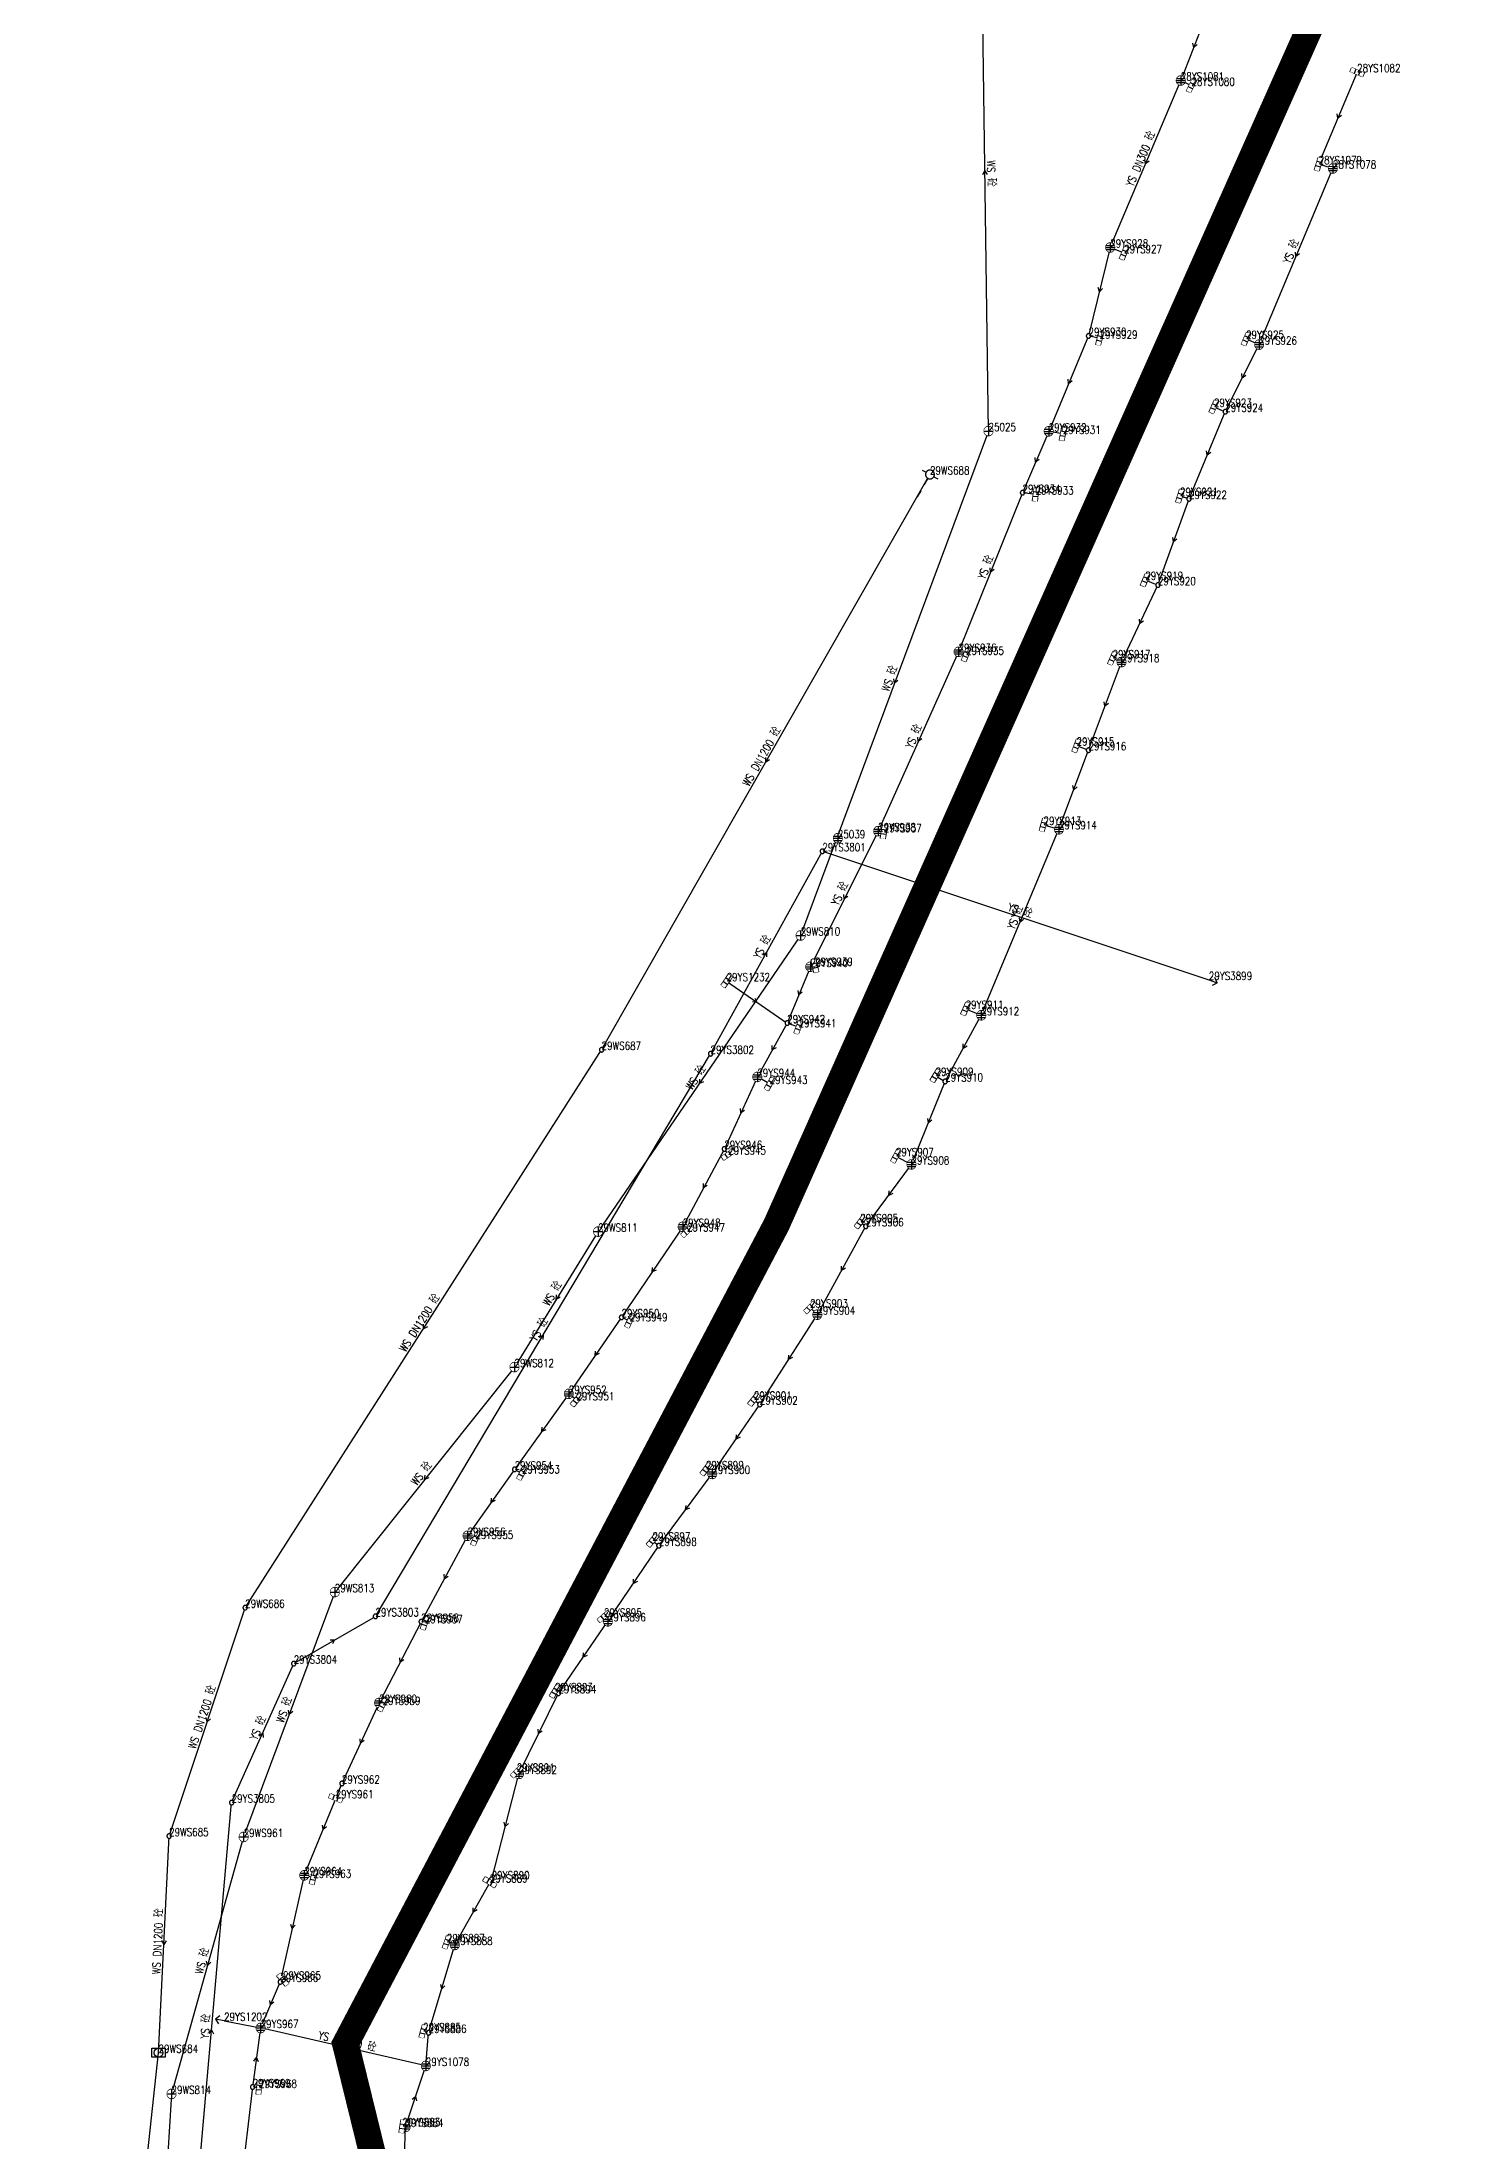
# Model space of a CAD drawing. Extents: x 78813 to 99477, y 2421021 to 2448125.
# Drawn here: x 84774.6 to 84933.7, y 2431151.4 to 2431387.5 of the extents above; entities that cross this region are included whole.
import ezdxf
from ezdxf.enums import TextEntityAlignment as Align

# ---------------------------------------------------------------- set-up
doc = ezdxf.new("R2010")
doc.units = 0
doc.set_wipeout_variables(frame=1)
doc.layers.get('0').update_dxf_attribs({"linetype": 'CONTINUOUS'})
for name, color, linetype in [('DX_WS', 16, 'CONTINUOUS'), ('DX_YS', 42, 'CONTINUOUS'), ('道路', 5, 'CONTINUOUS')]:
    doc.layers.add(name, color=color, linetype=linetype)
for name, color, linetype, true_color in [('WSLINE', 7, 'CONTINUOUS', 0x7f0000), ('YSANNEXE', 7, 'CONTINUOUS', 0xcc9900), ('YSLINE', 7, 'CONTINUOUS', 0xcc9900)]:
    doc.layers.add(name, color=color, linetype=linetype, true_color=true_color)
doc.styles.add('CcNameZT', font='txt.SHX', dxfattribs={"width": 0.8, "bigfont": 'HZTXT.SHX'})
doc.styles.get("Standard").update_dxf_attribs({"font": 'txt.shx', "bigfont": 'hztxt.shx'})

# ---------------------------------------------------------------- blocks, each defined once
blk = doc.blocks.new('PS泵站')
blk.add_lwpolyline([(1.51, -1), (1.51, -1), (0, -1), (-1.5, -1), (-1.5, -1), (-1.5, 1), (0, 1), (1.51, 1)], close=True)
blk.add_circle((0, 0), 1)
blk = doc.blocks.new('PS管线点')
blk.add_wipeout([(0.5, 0), (0.5, 0.03), (0.5, 0.07), (0.49, 0.1), (0.48, 0.14), (0.47, 0.17), (0.46, 0.2), (0.44, 0.23), (0.42, 0.26), (0.4, 0.29), (0.38, 0.32), (0.36, 0.35), (0.33, 0.37), (0.31, 0.39), (0.28, 0.41), (0.25, 0.43), (0.22, 0.45), (0.19, 0.46), (0.15, 0.48), (0.12, 0.49), (0.09, 0.49), (0.05, 0.5), (0.02, 0.5), (-0.02, 0.5), (-0.05, 0.5), (-0.09, 0.49), (-0.12, 0.49), (-0.15, 0.48), (-0.19, 0.46), (-0.22, 0.45), (-0.25, 0.43), (-0.28, 0.41), (-0.31, 0.39), (-0.33, 0.37), (-0.36, 0.35), (-0.38, 0.32), (-0.4, 0.29), (-0.42, 0.26), (-0.44, 0.23), (-0.46, 0.2), (-0.47, 0.17), (-0.48, 0.14), (-0.49, 0.1), (-0.5, 0.07), (-0.5, 0.03), (-0.5, 0), (-0.5, -0.03), (-0.5, -0.07), (-0.49, -0.1), (-0.48, -0.14), (-0.47, -0.17), (-0.46, -0.2), (-0.44, -0.23), (-0.42, -0.26), (-0.4, -0.29), (-0.38, -0.32), (-0.36, -0.35), (-0.33, -0.37), (-0.31, -0.39), (-0.28, -0.41), (-0.25, -0.43), (-0.22, -0.45), (-0.19, -0.46), (-0.15, -0.48), (-0.12, -0.49), (-0.09, -0.49), (-0.05, -0.5), (-0.02, -0.5), (0.02, -0.5), (0.05, -0.5), (0.09, -0.49), (0.12, -0.49), (0.15, -0.48), (0.19, -0.46), (0.22, -0.45), (0.25, -0.43), (0.28, -0.41), (0.31, -0.39), (0.33, -0.37), (0.36, -0.35), (0.38, -0.32), (0.4, -0.29), (0.42, -0.26), (0.44, -0.23), (0.46, -0.2), (0.47, -0.17), (0.48, -0.14), (0.49, -0.1), (0.5, -0.07)])
blk.add_lwpolyline([(0.5, 0), (0.5, 0.03), (0.5, 0.07), (0.49, 0.1), (0.48, 0.14), (0.47, 0.17), (0.46, 0.2), (0.44, 0.23), (0.42, 0.26), (0.4, 0.29), (0.38, 0.32), (0.36, 0.35), (0.33, 0.37), (0.31, 0.39), (0.28, 0.41), (0.25, 0.43), (0.22, 0.45), (0.19, 0.46), (0.15, 0.48), (0.12, 0.49), (0.09, 0.49), (0.05, 0.5), (0.02, 0.5), (-0.02, 0.5), (-0.05, 0.5), (-0.09, 0.49), (-0.12, 0.49), (-0.15, 0.48), (-0.19, 0.46), (-0.22, 0.45), (-0.25, 0.43), (-0.28, 0.41), (-0.31, 0.39), (-0.33, 0.37), (-0.36, 0.35), (-0.38, 0.32), (-0.4, 0.29), (-0.42, 0.26), (-0.44, 0.23), (-0.46, 0.2), (-0.47, 0.17), (-0.48, 0.14), (-0.49, 0.1), (-0.5, 0.07), (-0.5, 0.03), (-0.5, 0), (-0.5, -0.03), (-0.5, -0.07), (-0.49, -0.1), (-0.48, -0.14), (-0.47, -0.17), (-0.46, -0.2), (-0.44, -0.23), (-0.42, -0.26), (-0.4, -0.29), (-0.38, -0.32), (-0.36, -0.35), (-0.33, -0.37), (-0.31, -0.39), (-0.28, -0.41), (-0.25, -0.43), (-0.22, -0.45), (-0.19, -0.46), (-0.15, -0.48), (-0.12, -0.49), (-0.09, -0.49), (-0.05, -0.5), (-0.02, -0.5), (0.02, -0.5), (0.05, -0.5), (0.09, -0.49), (0.12, -0.49), (0.15, -0.48), (0.19, -0.46), (0.22, -0.45), (0.25, -0.43), (0.28, -0.41), (0.31, -0.39), (0.33, -0.37), (0.36, -0.35), (0.38, -0.32), (0.4, -0.29), (0.42, -0.26), (0.44, -0.23), (0.46, -0.2), (0.47, -0.17), (0.48, -0.14), (0.49, -0.1), (0.5, -0.07), (0.5, 0)], close=True)
blk = doc.blocks.new('PS预留口')
blk.add_lwpolyline([(4.2, 0), (5.8, 0)])
blk.add_wipeout([(1, 0), (1, 0.07), (0.99, 0.14), (0.98, 0.21), (0.96, 0.28), (0.94, 0.34), (0.91, 0.41), (0.88, 0.47), (0.85, 0.53), (0.81, 0.59), (0.77, 0.64), (0.72, 0.69), (0.67, 0.74), (0.62, 0.79), (0.56, 0.83), (0.5, 0.87), (0.44, 0.9), (0.37, 0.93), (0.31, 0.95), (0.24, 0.97), (0.17, 0.98), (0.1, 0.99), (0.03, 1), (-0.03, 1), (-0.1, 0.99), (-0.17, 0.98), (-0.24, 0.97), (-0.31, 0.95), (-0.37, 0.93), (-0.44, 0.9), (-0.5, 0.87), (-0.56, 0.83), (-0.62, 0.79), (-0.67, 0.74), (-0.72, 0.69), (-0.77, 0.64), (-0.81, 0.59), (-0.85, 0.53), (-0.88, 0.47), (-0.91, 0.41), (-0.94, 0.34), (-0.96, 0.28), (-0.98, 0.21), (-0.99, 0.14), (-1, 0.07), (-1, 0), (-1, -0.07), (-0.99, -0.14), (-0.98, -0.21), (-0.96, -0.28), (-0.94, -0.34), (-0.91, -0.41), (-0.88, -0.47), (-0.85, -0.53), (-0.81, -0.59), (-0.77, -0.64), (-0.72, -0.69), (-0.67, -0.74), (-0.62, -0.79), (-0.56, -0.83), (-0.5, -0.87), (-0.44, -0.9), (-0.37, -0.93), (-0.31, -0.95), (-0.24, -0.97), (-0.17, -0.98), (-0.1, -0.99), (-0.03, -1), (0.03, -1), (0.1, -0.99), (0.17, -0.98), (0.24, -0.97), (0.31, -0.95), (0.37, -0.93), (0.44, -0.9), (0.5, -0.87), (0.56, -0.83), (0.62, -0.79), (0.67, -0.74), (0.72, -0.69), (0.77, -0.64), (0.81, -0.59), (0.85, -0.53), (0.88, -0.47), (0.91, -0.41), (0.94, -0.34), (0.96, -0.28), (0.98, -0.21), (0.99, -0.14)])
blk.add_line((1, 0), (2.6, 0))
blk.add_lwpolyline([(1, 0), (1, 0.07), (0.99, 0.14), (0.98, 0.21), (0.96, 0.28), (0.94, 0.34), (0.91, 0.41), (0.88, 0.47), (0.85, 0.53), (0.81, 0.59), (0.77, 0.64), (0.72, 0.69), (0.67, 0.74), (0.62, 0.79), (0.56, 0.83), (0.5, 0.87), (0.44, 0.9), (0.37, 0.93), (0.31, 0.95), (0.24, 0.97), (0.17, 0.98), (0.1, 0.99), (0.03, 1), (-0.03, 1), (-0.1, 0.99), (-0.17, 0.98), (-0.24, 0.97), (-0.31, 0.95), (-0.37, 0.93), (-0.44, 0.9), (-0.5, 0.87), (-0.56, 0.83), (-0.62, 0.79), (-0.67, 0.74), (-0.72, 0.69), (-0.77, 0.64), (-0.81, 0.59), (-0.85, 0.53), (-0.88, 0.47), (-0.91, 0.41), (-0.94, 0.34), (-0.96, 0.28), (-0.98, 0.21), (-0.99, 0.14), (-1, 0.07), (-1, 0), (-1, -0.07), (-0.99, -0.14), (-0.98, -0.21), (-0.96, -0.28), (-0.94, -0.34), (-0.91, -0.41), (-0.88, -0.47), (-0.85, -0.53), (-0.81, -0.59), (-0.77, -0.64), (-0.72, -0.69), (-0.67, -0.74), (-0.62, -0.79), (-0.56, -0.83), (-0.5, -0.87), (-0.44, -0.9), (-0.37, -0.93), (-0.31, -0.95), (-0.24, -0.97), (-0.17, -0.98), (-0.1, -0.99), (-0.03, -1), (0.03, -1), (0.1, -0.99), (0.17, -0.98), (0.24, -0.97), (0.31, -0.95), (0.37, -0.93), (0.44, -0.9), (0.5, -0.87), (0.56, -0.83), (0.62, -0.79), (0.67, -0.74), (0.72, -0.69), (0.77, -0.64), (0.81, -0.59), (0.85, -0.53), (0.88, -0.47), (0.91, -0.41), (0.94, -0.34), (0.96, -0.28), (0.98, -0.21), (0.99, -0.14), (1, 0)], close=True)
for points in [[(0, 1), (0, 2)], [(0, -2), (0, -1)]]:
    blk.add_lwpolyline(points)
blk = doc.blocks.new('PS污水井')
blk.add_lwpolyline([(1, 0), (1, 0.07), (0.99, 0.14), (0.98, 0.21), (0.96, 0.28), (0.94, 0.34), (0.91, 0.41), (0.88, 0.47), (0.85, 0.53), (0.81, 0.59), (0.77, 0.64), (0.72, 0.69), (0.67, 0.74), (0.62, 0.79), (0.56, 0.83), (0.5, 0.87), (0.44, 0.9), (0.37, 0.93), (0.31, 0.95), (0.24, 0.97), (0.17, 0.98), (0.1, 0.99), (0.03, 1), (-0.03, 1), (-0.1, 0.99), (-0.17, 0.98), (-0.24, 0.97), (-0.31, 0.95), (-0.37, 0.93), (-0.44, 0.9), (-0.5, 0.87), (-0.56, 0.83), (-0.62, 0.79), (-0.67, 0.74), (-0.72, 0.69), (-0.77, 0.64), (-0.81, 0.59), (-0.85, 0.53), (-0.88, 0.47), (-0.91, 0.41), (-0.94, 0.34), (-0.96, 0.28), (-0.98, 0.21), (-0.99, 0.14), (-1, 0.07), (-1, 0), (-1, -0.07), (-0.99, -0.14), (-0.98, -0.21), (-0.96, -0.28), (-0.94, -0.34), (-0.91, -0.41), (-0.88, -0.47), (-0.85, -0.53), (-0.81, -0.59), (-0.77, -0.64), (-0.72, -0.69), (-0.67, -0.74), (-0.62, -0.79), (-0.56, -0.83), (-0.5, -0.87), (-0.44, -0.9), (-0.37, -0.93), (-0.31, -0.95), (-0.24, -0.97), (-0.17, -0.98), (-0.1, -0.99), (-0.03, -1), (0.03, -1), (0.1, -0.99), (0.17, -0.98), (0.24, -0.97), (0.31, -0.95), (0.37, -0.93), (0.44, -0.9), (0.5, -0.87), (0.56, -0.83), (0.62, -0.79), (0.67, -0.74), (0.72, -0.69), (0.77, -0.64), (0.81, -0.59), (0.85, -0.53), (0.88, -0.47), (0.91, -0.41), (0.94, -0.34), (0.96, -0.28), (0.98, -0.21), (0.99, -0.14), (1, 0)], close=True)
blk.add_wipeout([(1, 0), (1, 0.07), (0.99, 0.14), (0.98, 0.21), (0.96, 0.28), (0.94, 0.34), (0.91, 0.41), (0.88, 0.47), (0.85, 0.53), (0.81, 0.59), (0.77, 0.64), (0.72, 0.69), (0.67, 0.74), (0.62, 0.79), (0.56, 0.83), (0.5, 0.87), (0.44, 0.9), (0.37, 0.93), (0.31, 0.95), (0.24, 0.97), (0.17, 0.98), (0.1, 0.99), (0.03, 1), (-0.03, 1), (-0.1, 0.99), (-0.17, 0.98), (-0.24, 0.97), (-0.31, 0.95), (-0.37, 0.93), (-0.44, 0.9), (-0.5, 0.87), (-0.56, 0.83), (-0.62, 0.79), (-0.67, 0.74), (-0.72, 0.69), (-0.77, 0.64), (-0.81, 0.59), (-0.85, 0.53), (-0.88, 0.47), (-0.91, 0.41), (-0.94, 0.34), (-0.96, 0.28), (-0.98, 0.21), (-0.99, 0.14), (-1, 0.07), (-1, 0), (-1, -0.07), (-0.99, -0.14), (-0.98, -0.21), (-0.96, -0.28), (-0.94, -0.34), (-0.91, -0.41), (-0.88, -0.47), (-0.85, -0.53), (-0.81, -0.59), (-0.77, -0.64), (-0.72, -0.69), (-0.67, -0.74), (-0.62, -0.79), (-0.56, -0.83), (-0.5, -0.87), (-0.44, -0.9), (-0.37, -0.93), (-0.31, -0.95), (-0.24, -0.97), (-0.17, -0.98), (-0.1, -0.99), (-0.03, -1), (0.03, -1), (0.1, -0.99), (0.17, -0.98), (0.24, -0.97), (0.31, -0.95), (0.37, -0.93), (0.44, -0.9), (0.5, -0.87), (0.56, -0.83), (0.62, -0.79), (0.67, -0.74), (0.72, -0.69), (0.77, -0.64), (0.81, -0.59), (0.85, -0.53), (0.88, -0.47), (0.91, -0.41), (0.94, -0.34), (0.96, -0.28), (0.98, -0.21), (0.99, -0.14)])
for p, q in [((-1, 0), (0, 0)), ((0, 1), (0, 0)), ((0, 0), (0, -1)), ((0, 0), (1, 0))]:
    blk.add_line(p, q)
blk = doc.blocks.new('测量点')
h = blk.add_hatch(color=256)
edge = h.paths.add_edge_path()
edge.add_arc((0, 0), 0.5, 0, 360)
blk.add_circle((0, 0), 0.5)
blk = doc.blocks.new('LX')
for p, q in [((-0.866, 0.5), (0, 0)), ((0, 0), (-0.866, -0.5))]:
    blk.add_line(p, q)
blk = doc.blocks.new('PS雨水井')
blk.add_lwpolyline([(1, 0), (1, 0.07), (0.99, 0.14), (0.98, 0.21), (0.96, 0.28), (0.94, 0.34), (0.91, 0.41), (0.88, 0.47), (0.85, 0.53), (0.81, 0.59), (0.77, 0.64), (0.72, 0.69), (0.67, 0.74), (0.62, 0.79), (0.56, 0.83), (0.5, 0.87), (0.44, 0.9), (0.37, 0.93), (0.31, 0.95), (0.24, 0.97), (0.17, 0.98), (0.1, 0.99), (0.03, 1), (-0.03, 1), (-0.1, 0.99), (-0.17, 0.98), (-0.24, 0.97), (-0.31, 0.95), (-0.37, 0.93), (-0.44, 0.9), (-0.5, 0.87), (-0.56, 0.83), (-0.62, 0.79), (-0.67, 0.74), (-0.72, 0.69), (-0.77, 0.64), (-0.81, 0.59), (-0.85, 0.53), (-0.88, 0.47), (-0.91, 0.41), (-0.94, 0.34), (-0.96, 0.28), (-0.98, 0.21), (-0.99, 0.14), (-1, 0.07), (-1, 0), (-1, -0.07), (-0.99, -0.14), (-0.98, -0.21), (-0.96, -0.28), (-0.94, -0.34), (-0.91, -0.41), (-0.88, -0.47), (-0.85, -0.53), (-0.81, -0.59), (-0.77, -0.64), (-0.72, -0.69), (-0.67, -0.74), (-0.62, -0.79), (-0.56, -0.83), (-0.5, -0.87), (-0.44, -0.9), (-0.37, -0.93), (-0.31, -0.95), (-0.24, -0.97), (-0.17, -0.98), (-0.1, -0.99), (-0.03, -1), (0.03, -1), (0.1, -0.99), (0.17, -0.98), (0.24, -0.97), (0.31, -0.95), (0.37, -0.93), (0.44, -0.9), (0.5, -0.87), (0.56, -0.83), (0.62, -0.79), (0.67, -0.74), (0.72, -0.69), (0.77, -0.64), (0.81, -0.59), (0.85, -0.53), (0.88, -0.47), (0.91, -0.41), (0.94, -0.34), (0.96, -0.28), (0.98, -0.21), (0.99, -0.14), (1, 0)], close=True)
blk.add_wipeout([(1, 0), (1, 0.07), (0.99, 0.14), (0.98, 0.21), (0.96, 0.28), (0.94, 0.34), (0.91, 0.41), (0.88, 0.47), (0.85, 0.53), (0.81, 0.59), (0.77, 0.64), (0.72, 0.69), (0.67, 0.74), (0.62, 0.79), (0.56, 0.83), (0.5, 0.87), (0.44, 0.9), (0.37, 0.93), (0.31, 0.95), (0.24, 0.97), (0.17, 0.98), (0.1, 0.99), (0.03, 1), (-0.03, 1), (-0.1, 0.99), (-0.17, 0.98), (-0.24, 0.97), (-0.31, 0.95), (-0.37, 0.93), (-0.44, 0.9), (-0.5, 0.87), (-0.56, 0.83), (-0.62, 0.79), (-0.67, 0.74), (-0.72, 0.69), (-0.77, 0.64), (-0.81, 0.59), (-0.85, 0.53), (-0.88, 0.47), (-0.91, 0.41), (-0.94, 0.34), (-0.96, 0.28), (-0.98, 0.21), (-0.99, 0.14), (-1, 0.07), (-1, 0), (-1, -0.07), (-0.99, -0.14), (-0.98, -0.21), (-0.96, -0.28), (-0.94, -0.34), (-0.91, -0.41), (-0.88, -0.47), (-0.85, -0.53), (-0.81, -0.59), (-0.77, -0.64), (-0.72, -0.69), (-0.67, -0.74), (-0.62, -0.79), (-0.56, -0.83), (-0.5, -0.87), (-0.44, -0.9), (-0.37, -0.93), (-0.31, -0.95), (-0.24, -0.97), (-0.17, -0.98), (-0.1, -0.99), (-0.03, -1), (0.03, -1), (0.1, -0.99), (0.17, -0.98), (0.24, -0.97), (0.31, -0.95), (0.37, -0.93), (0.44, -0.9), (0.5, -0.87), (0.56, -0.83), (0.62, -0.79), (0.67, -0.74), (0.72, -0.69), (0.77, -0.64), (0.81, -0.59), (0.85, -0.53), (0.88, -0.47), (0.91, -0.41), (0.94, -0.34), (0.96, -0.28), (0.98, -0.21), (0.99, -0.14)])
for p, q in [((-1, 0), (0, 0)), ((-0.88, 0.48), (0, 0.47)), ((0, 1), (0, 0)), ((0, 0.47), (0.88, 0.47)), ((0, 0), (0, -1)), ((0, 0), (1, 0)), ((-0.88, -0.48), (0, -0.48)), ((0, -0.48), (0.88, -0.48))]:
    blk.add_line(p, q)
blk = doc.blocks.new('PS雨篦')
blk.add_lwpolyline([(-1.5, 0.5), (0, 0.5), (1.5, 0.5), (1.5, -0.5), (0, -0.5), (-1.5, -0.5)], close=True)
blk.add_wipeout([(-1.5, 0.5), (0, 0.5), (1.5, 0.5), (1.5, -0.5), (0, -0.5), (-1.5, -0.5)])
for p, q in [((-0.51, -0.5), (-0.51, 0.5)), ((0.49, -0.5), (0.49, 0.5))]:
    blk.add_line(p, q)
blk = doc.blocks.new('PS出水口')
for points in [[(0, 0), (1.97, 0)], [(1.15, -0.88), (1.97, 0), (1.11, 0.93)]]:
    blk.add_lwpolyline(points)

msp = doc.modelspace()

# ---------------------------------------------------------------- linework, layer by layer
at = {"layer": 'WSLINE'}
for p, q in [((84881, 2431343.77), (84880.21, 2431402.33)), ((84881, 2431343.77), (84859.88, 2431287.04)), ((84837.5, 2431274.18), (84874.42, 2431338.89)), ((84859.88, 2431287.04), (84837.1, 2431253.73)), ((84797.42, 2431211.43), (84837.5, 2431274.18)), ((84837.1, 2431253.73), (84827.7, 2431238.5)), ((84827.7, 2431238.5), (84807.5, 2431213.19)), ((84807.5, 2431213.19), (84797.25, 2431185.65)), ((84788.87, 2431185.74), (84797.42, 2431211.43)), ((84787.68, 2431161.38), (84788.87, 2431185.74)), ((84797.25, 2431185.65), (84789.14, 2431156.75)), ((84784.27, 2431130.06), (84787.68, 2431161.38)), ((84789.14, 2431156.75), (84787.29, 2431126.53))]:
    msp.add_line(p, q, dxfattribs=at)
at = {"layer": 'YSLINE'}
for p, q in [((84905.52, 2431390.64), (84902.62, 2431383.2)), ((84894.69, 2431364.42), (84902.62, 2431383.2)), ((84903.82, 2431382.62), (84902.62, 2431383.2)), ((84922.45, 2431384.14), (84918.12, 2431373.8)), ((84919.72, 2431373.31), (84918.12, 2431373.8)), ((84911.43, 2431353.5), (84919.72, 2431373.31)), ((84894.69, 2431364.42), (84892.25, 2431354.47)), ((84896.25, 2431363.79), (84894.69, 2431364.42)), ((84892.25, 2431354.47), (84887.77, 2431343.74)), ((84893.5, 2431354.17), (84892.25, 2431354.47)), ((84907.63, 2431345.95), (84911.43, 2431353.5)), ((84909.96, 2431354.15), (84911.43, 2431353.5)), ((84903.55, 2431336.15), (84907.63, 2431345.95)), ((84906.35, 2431346.51), (84907.63, 2431345.95)), ((84887.77, 2431343.74), (84884.83, 2431336.84)), ((84889.37, 2431343.46), (84887.77, 2431343.74)), ((84884.83, 2431336.84), (84877.64, 2431318.94)), ((84886.31, 2431336.65), (84884.83, 2431336.84)), ((84900.05, 2431326.45), (84903.55, 2431336.15)), ((84902.53, 2431336.47), (84903.55, 2431336.15)), ((84895.96, 2431317.79), (84900.05, 2431326.45)), ((84898.63, 2431327.05), (84900.05, 2431326.45)), ((84877.64, 2431318.94), (84868.59, 2431298.77)), ((84878.48, 2431318.62), (84877.64, 2431318.94)), ((84892.24, 2431307.88), (84895.96, 2431317.79)), ((84894.95, 2431318.22), (84895.96, 2431317.79)), ((84888.92, 2431298.98), (84892.24, 2431307.88)), ((84890.9, 2431308.39), (84892.24, 2431307.88)), ((84869.23, 2431298.67), (84868.59, 2431298.77)), ((84880.19, 2431278.06), (84888.92, 2431298.98)), ((84887.18, 2431299.48), (84888.92, 2431298.98)), ((84862.32, 2431296.51), (84905.77, 2431282.04)), ((84851.56, 2431281.91), (84858.37, 2431277.19)), ((84860.97, 2431283.52), (84858.37, 2431277.19)), ((84861.48, 2431283.64), (84860.97, 2431283.52)), ((84858.37, 2431277.19), (84855.01, 2431271.13)), ((84859.64, 2431276.71), (84858.37, 2431277.19)), ((84876.13, 2431270.62), (84880.19, 2431278.06)), ((84878.43, 2431278.8), (84880.19, 2431278.06)), ((84855.01, 2431271.13), (84851.3, 2431263.03)), ((84856.39, 2431270.34), (84855.01, 2431271.13)), ((84872.34, 2431261.29), (84876.13, 2431270.62)), ((84875.05, 2431271.27), (84876.13, 2431270.62)), ((84851.3, 2431263.03), (84846.62, 2431254.28)), ((84851.73, 2431262.4), (84851.3, 2431263.03)), ((84867.21, 2431254.33), (84872.34, 2431261.29)), ((84870.59, 2431262.22), (84872.34, 2431261.29)), ((84846.62, 2431254.28), (84839.74, 2431244.09)), ((84847.11, 2431253.76), (84846.62, 2431254.28)), ((84861.76, 2431244.39), (84867.21, 2431254.33)), ((84866.58, 2431254.81), (84867.21, 2431254.33)), ((84839.74, 2431244.09), (84833.81, 2431235.49)), ((84840.65, 2431243.65), (84839.74, 2431244.09)), ((84855.29, 2431234.29), (84861.76, 2431244.39)), ((84860.93, 2431245.2), (84861.76, 2431244.39)), ((84833.81, 2431235.49), (84827.72, 2431226.99)), ((84834.67, 2431234.77), (84833.81, 2431235.49)), ((84849.94, 2431226.48), (84855.29, 2431234.29)), ((84854.62, 2431234.83), (84855.29, 2431234.29)), ((84849.23, 2431227.01), (84849.94, 2431226.48)), ((84827.72, 2431226.99), (84822.43, 2431219.52)), ((84828.54, 2431226.54), (84827.72, 2431226.99)), ((84843.94, 2431218.4), (84849.94, 2431226.48)), ((84822.43, 2431219.52), (84817.21, 2431209.86)), ((84823.31, 2431219.17), (84822.43, 2431219.52)), ((84838.21, 2431209.9), (84843.94, 2431218.4)), ((84843.22, 2431218.99), (84843.94, 2431218.4)), ((84802.88, 2431205.14), (84812.07, 2431210.46)), ((84817.21, 2431209.86), (84812.48, 2431200.72)), ((84817.63, 2431209.7), (84817.21, 2431209.86)), ((84832.64, 2431201.81), (84838.21, 2431209.9)), ((84837.76, 2431210.43), (84838.21, 2431209.9)), ((84795.9, 2431189.51), (84802.88, 2431205.14)), ((84828.21, 2431192.74), (84832.64, 2431201.81)), ((84832.26, 2431202.04), (84832.64, 2431201.81)), ((84812.48, 2431200.72), (84808.3, 2431191.66)), ((84812.88, 2431200.51), (84812.48, 2431200.72)), ((84808.3, 2431191.66), (84804.07, 2431181.33)), ((84807.6, 2431190), (84808.3, 2431191.66)), ((84825.14, 2431180.88), (84828.21, 2431192.74)), ((84827.96, 2431192.99), (84828.21, 2431192.74)), ((84804.07, 2431181.33), (84801.37, 2431169.34)), ((84805.09, 2431181.06), (84804.07, 2431181.33)), ((84820.99, 2431173.5), (84825.14, 2431180.88)), ((84824.93, 2431180.54), (84825.14, 2431180.88)), ((84818.05, 2431163.62), (84820.99, 2431173.5)), ((84820.09, 2431173.82), (84820.99, 2431173.5)), ((84801.37, 2431169.34), (84799.16, 2431164.16)), ((84801.67, 2431169.6), (84801.37, 2431169.34)), ((84795.05, 2431164.97), (84799.16, 2431164.16)), ((84799.16, 2431164.16), (84798.26, 2431157.52)), ((84817.73, 2431159.89), (84799.16, 2431164.16)), ((84817.43, 2431163.79), (84818.05, 2431163.62)), ((84817.73, 2431159.89), (84818.05, 2431163.62)), ((84815.46, 2431153.04), (84817.73, 2431159.89)), ((84798.26, 2431157.52), (84796.61, 2431143.56)), ((84798.99, 2431157.44), (84798.26, 2431157.52)), ((84815.07, 2431142.36), (84815.46, 2431153.04)), ((84815.1, 2431153.1), (84815.46, 2431153.04))]:
    msp.add_line(p, q, dxfattribs=at)

# ---------------------------------------------------------------- block references
at = {"layer": 'DX_WS'}
for p, xscale, yscale, zscale, rotation in [((84880.6, 2431373.05), 0.4999999998723026, 0.5, 0.5, 90.52733163118023), ((84870.44, 2431315.4), 0.5000000000065398, 0.5, 0.5, 249.8095986767669), ((84855.96, 2431306.54), 0.5000000000795758, 0.5, 0.5, 240.1605654240072), ((84848.49, 2431270.38), 0.4999999998141109, 0.5, 0.5, 235.4856537845404), ((84832.4, 2431246.11), 0.4999999999019759, 0.5, 0.5, 238.350442767909), ((84817.46, 2431242.81), 0.5000000000099963, 0.5, 0.5, 237.2957764427211), ((84817.6, 2431225.84), 0.5000000000003901, 0.5000000000003901, 0.5000000000003901, 231.4749492322617), ((84793.14, 2431198.59), 0.5000000000046968, 0.5, 0.5, 251.6197213208451), ((84802.38, 2431199.42), 0.5000000000065398, 0.5, 0.5, 249.8095986767669), ((84788.28, 2431173.56), 0.5000000001311153, 0.5, 0.5, 267.0895817902534), ((84793.19, 2431171.2), 0.4999999999334011, 0.5, 0.5, 254.3932610367242)]:
    msp.add_blockref('LX', p, dxfattribs=dict(at, xscale=xscale, yscale=yscale, zscale=zscale, rotation=rotation))
at = {"layer": 'DX_WS', "xscale": 0.5, "yscale": 0.5, "zscale": 0.5}
for name, p in [('测量点', (84881, 2431343.77, -0.87)), ('PS泵站', (84787.68, 2431161.38, 2.3))]:
    msp.add_blockref(name, p, dxfattribs=at)
at = {"layer": 'DX_YS', "xscale": 0.5, "yscale": 0.5, "zscale": 0.5}
msp.add_blockref('测量点', (84864.06, 2431297.98, 3.48), dxfattribs=at)
at = {"layer": 'DX_YS', "yscale": 0.5, "zscale": 0.5}
for p, xscale, rotation in [((84905.77, 2431282.04, 1.77), 0.499999999999457, 341.5785806057686), ((84795.05, 2431164.97, 3.25), 0.5000000000140336, 168.8912739483802)]:
    msp.add_blockref('PS出水口', p, dxfattribs=dict(at, xscale=xscale, rotation=rotation))
at = {"layer": 'YSANNEXE', "yscale": 0.5, "zscale": 0.5}
for p, xscale, rotation in [((84904.07, 2431386.92), 0.5000000001442558, 248.6636830929885), ((84920.28, 2431378.97), 0.4999999998604032, 247.5177674905042), ((84898.65, 2431373.81), 0.5000000000800534, 247.0360589638551), ((84915.57, 2431363.41), 0.5000000000800534, 247.0360589638551), ((84893.47, 2431359.44), 0.5000000001159177, 256.112134426869), ((84909.53, 2431349.73), 0.5000000000302417, 243.5983121904769), ((84890.01, 2431349.1), 0.4999999998604032, 247.5177674905042), ((84886.3, 2431340.29), 0.5000000001034415, 246.9448097071717), ((84905.59, 2431341.05), 0.499999999861989, 247.6090167477824), ((84901.8, 2431331.3), 0.5000000000017237, 249.9008479353657), ((84881.24, 2431327.89), 0.49999999992564, 248.0907252889562), ((84898.01, 2431322.12), 0.4999999998652596, 244.7442277719264), ((84894.1, 2431312.83), 0.5000000001078926, 249.3278901441402), ((84873.11, 2431308.86), 0.5000000002019719, 245.7988941218096), ((84890.58, 2431303.43), 0.5000000001078926, 249.3278901441402), ((84864.78, 2431291.15), 0.5000000000167129, 243.5070629309503), ((84884.04, 2431289.27), 0.4999999999660947, 341.4828459088095), ((84884.55, 2431288.52), 0.499999999861989, 247.6090167477824), ((84856.04, 2431285.12), 0.4999999998096251, 61.30648406621778), ((84854.96, 2431279.55), 0.5000000000955479, 325.4400276189152), ((84859.67, 2431280.36), 0.4999999998604032, 247.5177674905042), ((84856.69, 2431274.16), 0.4999999998392679, 241.2152317395181), ((84878.16, 2431274.34), 0.5000000000642755, 241.3064810121325), ((84853.15, 2431267.08), 0.5000000001919688, 245.2259363260711), ((84874.24, 2431265.96), 0.499999999861989, 247.6090167477824), ((84848.96, 2431258.65), 0.499999999794626, 241.7881895334622), ((84869.78, 2431257.81), 0.5000000000868043, 233.8580296783289), ((84843.18, 2431249.19), 0.4999999998905783, 236.0586115857123), ((84864.49, 2431249.36), 0.5000000000642755, 241.3064810121325), ((84830.91, 2431242.09), 0.4999999998537704, 59.01465288857485), ((84836.77, 2431239.79), 0.4999999998141109, 235.4856537845404), ((84858.53, 2431239.34), 0.5000000000099963, 237.2957764427211), ((84830.76, 2431231.24), 0.5000000000126361, 234.3397382101595), ((84852.62, 2431230.38), 0.5000000000362236, 235.5769030602893), ((84825.07, 2431223.26), 0.5000000000907836, 234.9126960100169), ((84846.94, 2431222.44), 0.4999999999710445, 233.285071874096), ((84819.82, 2431214.69), 0.499999999794626, 241.7881895334622), ((84841.07, 2431214.15), 0.4999999998564615, 236.1498608416912), ((84807.48, 2431207.8), 0.5000000001058282, 29.79380536951489), ((84814.85, 2431205.29), 0.5000000000524936, 242.9341051390254), ((84835.43, 2431205.85), 0.5000000000362236, 235.5769030602893), ((84799.39, 2431197.33), 0.4999999999565345, 65.89014643853454), ((84810.39, 2431196.19), 0.5000000001919688, 245.2259363260711), ((84830.42, 2431197.27), 0.4999999997922506, 244.1712699726251), ((84806.18, 2431186.49), 0.4999999998604032, 247.5177674905042), ((84826.67, 2431186.81), 0.4999999998846092, 255.6304258831731), ((84823.06, 2431177.19), 0.5000000001353644, 240.7335232229371), ((84802.72, 2431175.34), 0.4999999998603383, 257.2580500102687), ((84819.52, 2431168.56), 0.5000000001111673, 253.3385947102713), ((84800.26, 2431166.75), 0.5000000001034415, 246.9448097071717), ((84793.65, 2431163.96), 0.5000000002316431, 84.79775368177063), ((84808.44, 2431162.03), 0.5000000000311501, 167.3036761612772), ((84798.71, 2431160.84), 0.4999999999452087, 82.4146670993519), ((84816.59, 2431156.47), 0.4999999999382179, 71.6197243898459)]:
    msp.add_blockref('LX', p, dxfattribs=dict(at, xscale=xscale, rotation=rotation))

# ---------------------------------------------------------------- texts
at = {"layer": 'DX_WS', "style": 'CcNameZT', "width": 0.8}
for s, rotation, p in [(' WS 砼', 270.7729, (84880.85, 2431373.05, -0.87)), (' WS 砼', 69.5818, (84870.21, 2431315.49, -0.87)), (' WS DN1200 砼', 60.2905, (84855.74, 2431306.66, 2.46)), (' WS 砼', 55.637, (84848.29, 2431270.53, 0.68)), (' WS DN1200 砼', 57.4324, (84817.25, 2431242.94, 2.46)), (' WS 砼', 58.2933, (84832.19, 2431246.25, 0.32)), (' WS 砼', 51.4239, (84817.41, 2431226, 0.21)), (' WS DN1200 砼', 71.5954, (84792.91, 2431198.67, 2.62)), (' WS 砼', 69.5743, (84802.14, 2431199.5, 1.12)), (' WS DN1200 砼', 87.2095, (84788.03, 2431173.57, 2.67)), (' WS 砼', 74.3239, (84792.95, 2431171.27, 1.41))]:
    msp.add_text(s, height=0.9, rotation=rotation, dxfattribs=at).set_placement(p, align=Align.CENTER)
msp.add_text('29WS684', height=0.9, dxfattribs=at).set_placement((84787.68, 2431161.38, 2.3))
at = {"layer": 'DX_YS', "style": 'CcNameZT', "width": 0.8}
for s, rotation, p in [(' YS DN300 砼', 67.1261, (84898.42, 2431373.91, 3.5)), (' YS 砼', 67.2898, (84915.34, 2431363.51, 3.55)), (' YS 砼', 68.1131, (84881.01, 2431327.99, 4.01)), (' YS 砼', 65.8247, (84872.89, 2431308.96, 4.11)), (' YS 砼', 63.459, (84864.56, 2431291.26, 4)), (' YS 砼', 67.3304, (84884.32, 2431288.61, 4.02)), (' YS 砼', 341.5786, (84884.12, 2431289.51, 2.48)), (' YS 砼', 61.1229, (84855.82, 2431285.24, 1.83)), (' YS 砼', 59.2217, (84830.7, 2431242.22, 3.54)), (' YS 砼', 65.925, (84799.16, 2431197.43, 3.49)), (' YS 砼', 84.9777, (84793.4, 2431163.99, 3.54)), (' YS DN500 砼', 347.0471, (84808.5, 2431162.27, 2.43))]:
    msp.add_text(s, height=0.9, rotation=rotation, dxfattribs=at).set_placement(p, align=Align.CENTER)
at = {"layer": 'DX_YS', "width": 0.8}
msp.add_text('29YS3899', height=0.9, dxfattribs=at).set_placement((84905.77, 2431282.04, 1.77))

# ---------------------------------------------------------------- next in the draw order: block references
at = {"layer": 'DX_WS', "xscale": 0.5, "yscale": 0.5, "zscale": 0.5}
for name, p in [('PS污水井', (84881, 2431343.77, -0.87)), ('PS污水井', (84859.88, 2431287.04, 0.68)), ('PS管线点', (84837.5, 2431274.18, 2.46)), ('PS污水井', (84837.1, 2431253.73, 0.32)), ('PS污水井', (84827.7, 2431238.5, 0.21)), ('PS污水井', (84807.5, 2431213.19, 1.12)), ('PS管线点', (84797.42, 2431211.43, 2.62)), ('PS管线点', (84788.87, 2431185.74, 2.67)), ('PS污水井', (84797.25, 2431185.65, 1.41)), ('PS污水井', (84789.14, 2431156.75, 0.75))]:
    msp.add_blockref(name, p, dxfattribs=at)
at = {"layer": 'DX_WS', "xscale": 0.499999999826004, "yscale": 0.5, "zscale": 0.5, "rotation": 240.2904694768938}
msp.add_blockref('PS预留口', (84874.42, 2431338.89, 2.68), dxfattribs=at)
at = {"layer": 'DX_YS', "xscale": 0.5, "yscale": 0.5, "zscale": 0.5}
for name, p in [('PS雨水井', (84902.62, 2431383.2, 3.5)), ('PS雨水井', (84919.72, 2431373.31, 3.15)), ('PS雨水井', (84894.69, 2431364.42, 3.96)), ('PS管线点', (84892.25, 2431354.47, 4.01)), ('PS雨水井', (84911.43, 2431353.5, 3.99)), ('PS管线点', (84907.63, 2431345.95, 2.26)), ('PS雨水井', (84887.77, 2431343.74, 4.02)), ('PS管线点', (84884.83, 2431336.84, 4.01)), ('PS管线点', (84903.55, 2431336.15, 3.98)), ('PS管线点', (84900.05, 2431326.45, 4.06)), ('PS雨水井', (84877.64, 2431318.94, 4.11)), ('PS雨水井', (84895.96, 2431317.79, 4.07)), ('PS管线点', (84892.24, 2431307.88, 3.98)), ('PS雨水井', (84888.92, 2431298.98, 4.02)), ('PS雨水井', (84880.19, 2431278.06, 3.73)), ('PS雨水井', (84855.01, 2431271.13, 3.66)), ('PS管线点', (84876.13, 2431270.62, 3.55)), ('PS管线点', (84851.3, 2431263.03, 3.32)), ('PS雨水井', (84872.34, 2431261.29, 3.52)), ('PS管线点', (84867.21, 2431254.33, 3.37)), ('PS雨水井', (84861.76, 2431244.39, 3.23)), ('PS管线点', (84855.29, 2431234.29, 3.35)), ('PS管线点', (84802.88, 2431205.14, 3.55)), ('PS雨水井', (84812.48, 2431200.72, 3.3)), ('PS管线点', (84832.64, 2431201.81, 3.88)), ('PS管线点', (84808.3, 2431191.66, 2.9)), ('PS雨水井', (84828.21, 2431192.74, 3.67)), ('PS雨水井', (84804.07, 2431181.33, 3.17)), ('PS管线点', (84825.14, 2431180.88, 4.19)), ('PS雨水井', (84820.99, 2431173.5, 3.37)), ('PS雨水井', (84799.16, 2431164.16, 3.09)), ('PS管线点', (84818.05, 2431163.62, 3.21)), ('PS雨水井', (84817.73, 2431159.89, 2.5)), ('PS管线点', (84798.26, 2431157.52, 3.01)), ('PS雨水井', (84815.46, 2431153.04, 3.04))]:
    msp.add_blockref(name, p, dxfattribs=at)
at = {"layer": 'DX_YS', "yscale": 0.5, "zscale": 0.5}
for p, xscale, rotation in [((84922.45, 2431384.14, 3.53), 0.4999999999632184, 157.3018288589785), ((84801.67, 2431169.6, 5.18), 0.5000000001537138, 129.9545360478136)]:
    msp.add_blockref('PS雨篦', p, dxfattribs=dict(at, xscale=xscale, rotation=rotation))

# ---------------------------------------------------------------- next in the draw order: linework, layer by layer
at = {"layer": 'YSLINE'}
for p, q in [((84868.59, 2431298.77), (84860.97, 2431283.52)), ((84849.75, 2431273.73), (84862.32, 2431296.51)), ((84812.07, 2431210.46), (84849.75, 2431273.73)), ((84791.41, 2431138.42), (84795.9, 2431189.51))]:
    msp.add_line(p, q, dxfattribs=at)

# ---------------------------------------------------------------- next in the draw order: block references
at = {"layer": 'DX_YS', "yscale": 0.5, "zscale": 0.5}
for p, xscale, rotation in [((84903.82, 2431382.62, 3.21), 0.5000000000399519, 64.23864450381818), ((84918.12, 2431373.8, 3.55), 0.5000000002190923, 252.8997937506475), ((84896.25, 2431363.79, 4.31), 0.4999999999161775, 68.0782214063427), ((84893.5, 2431354.17, 4.23), 0.5000000001371, 76.34154915506724), ((84909.96, 2431354.15, 4.28), 0.49999999995979, 246.3460572794993), ((84906.35, 2431346.51, 2.66), 0.5000000000186487, 246.5047105268744), ((84889.37, 2431343.46, 4.4), 0.4999999999282315, 80.09625814183815), ((84886.31, 2431336.65, 4.41), 0.4999999998551252, 82.463479357362), ((84902.53, 2431336.47, 4.41), 0.4999999998688339, 253.0120365482677), ((84898.63, 2431327.05, 4.46), 0.5000000001541369, 247.2887725255537), ((84878.48, 2431318.62, 4.53), 0.499999999856693, 68.66314069033221), ((84894.95, 2431318.22, 4.45), 0.5000000001476669, 246.8898603413664), ((84890.9, 2431308.39, 4.45), 0.5000000001201637, 249.3227630983102), ((84887.18, 2431299.48, 4.46), 0.500000000021215, 253.7726389501996), ((84878.43, 2431278.8, 4.18), 0.4999999999618308, 247.0296783067351), ((84875.05, 2431271.27, 4.09), 0.5000000001212457, 239.1534125946914), ((84856.39, 2431270.34, 4.13), 0.4999999998151364, 60.31340531889735), ((84851.73, 2431262.4, 4.05), 0.4999999999329697, 34.76226700645545), ((84870.59, 2431262.22, 4), 0.5000000000404466, 242.1268167362682), ((84866.58, 2431254.81, 3.92), 0.4999999998364759, 232.9422953584185), ((84860.93, 2431245.2, 3.79), 0.4999999998997525, 225.4890984184352), ((84854.62, 2431234.83, 4.01), 0.5000000000447605, 231.1537973242176), ((84812.88, 2431200.51, 4.98), 0.5000000001478279, 62.35402466735177), ((84832.26, 2431202.04, 4.98), 0.4999999998606645, 238.8816887448965), ((84827.96, 2431192.99, 4.98), 0.5000000001344079, 224.4141740178931), ((84807.6, 2431190, 5.18), 0.5000000000327237, 337.1446944174754), ((84805.09, 2431181.06, 5.1), 0.5000000000114719, 75.4459176873471), ((84824.93, 2431180.54, 5.42), 0.4999999999523067, 327.8088435049675), ((84820.09, 2431173.82, 5.04), 0.4999999998235512, 250.6133815822574), ((84817.43, 2431163.79, 5.03), 0.5000000000063477, 254.64488876769), ((84798.99, 2431157.44, 5.06), 0.499999999961259, 83.79655209189335), ((84815.1, 2431153.1, 4.99), 0.4999999998549784, 260.7720683499371)]:
    msp.add_blockref('PS雨篦', p, dxfattribs=dict(at, xscale=xscale, rotation=rotation))
at = {"layer": 'DX_YS', "xscale": 0.5, "yscale": 0.5, "zscale": 0.5}
msp.add_blockref('PS管线点', (84801.37, 2431169.34, 3.14), dxfattribs=at)

# ---------------------------------------------------------------- next in the draw order: texts
at = {"layer": 'DX_WS', "style": 'CcNameZT', "width": 0.8}
for s, p in [('25025', (84881, 2431343.77, -0.87)), ('29WS688', (84874.42, 2431338.89, 2.68)), ('29WS810', (84859.88, 2431287.04, 0.68)), ('29WS687', (84837.5, 2431274.18, 2.46)), ('29WS811', (84837.1, 2431253.73, 0.32)), ('29WS812', (84827.7, 2431238.5, 0.21)), ('29WS813', (84807.5, 2431213.19, 1.12)), ('29WS686', (84797.42, 2431211.43, 2.62)), ('29WS685', (84788.87, 2431185.74, 2.67)), ('29WS961', (84797.25, 2431185.65, 1.41)), ('29WS814', (84789.14, 2431156.75, 0.75))]:
    msp.add_text(s, height=0.9, dxfattribs=at).set_placement(p)
at = {"layer": 'DX_YS', "width": 0.8}
for s, p in [('28YS1082', (84922.45, 2431384.14, 3.53)), ('28YS1078', (84919.72, 2431373.31, 3.15)), ('29YS914', (84888.92, 2431298.98, 4.02)), ('29YS912', (84880.19, 2431278.06, 3.73)), ('29YS908', (84872.34, 2431261.29, 3.52)), ('29YS3804', (84802.88, 2431205.14, 3.55)), ('29YS1202', (84795.05, 2431164.97, 3.25)), ('29YS967', (84799.16, 2431164.16, 3.09)), ('29YS1078', (84817.73, 2431159.89, 2.5))]:
    msp.add_text(s, height=0.9, dxfattribs=at).set_placement(p)

# ---------------------------------------------------------------- next in the draw order: block references
at = {"layer": 'DX_YS', "xscale": 0.5, "yscale": 0.5, "zscale": 0.5}
for name, p in [('PS雨水井', (84868.59, 2431298.77, 4)), ('PS管线点', (84862.32, 2431296.51, 2.48)), ('PS雨水井', (84860.97, 2431283.52, 3.92)), ('PS管线点', (84858.37, 2431277.19, 3.73)), ('PS管线点', (84849.75, 2431273.73, 1.83)), ('PS雨水井', (84846.62, 2431254.28, 3.13)), ('PS管线点', (84839.74, 2431244.09, 3.26)), ('PS雨水井', (84833.81, 2431235.49, 3.38)), ('PS管线点', (84827.72, 2431226.99, 3.5)), ('PS雨水井', (84849.94, 2431226.48, 3.6)), ('PS雨水井', (84822.43, 2431219.52, 3.48)), ('PS管线点', (84843.94, 2431218.4, 3.87)), ('PS管线点', (84812.07, 2431210.46, 3.54)), ('PS管线点', (84817.21, 2431209.86, 3.46)), ('PS雨水井', (84838.21, 2431209.9, 4)), ('PS管线点', (84795.9, 2431189.51, 3.49))]:
    msp.add_blockref(name, p, dxfattribs=at)
at = {"layer": 'DX_YS', "xscale": 0.4999999999118273, "yscale": 0.5, "zscale": 0.5, "rotation": 235.3293501607175}
msp.add_blockref('PS雨篦', (84851.56, 2431281.91, 3.81), dxfattribs=at)

# ---------------------------------------------------------------- next in the draw order: texts
at = {"layer": 'DX_YS', "width": 0.8}
for s, p in [('28YS1081', (84902.62, 2431383.2, 3.5)), ('28YS1080', (84903.82, 2431382.62, 3.21)), ('28YS1079', (84918.12, 2431373.8, 3.55)), ('29YS928', (84894.69, 2431364.42, 3.96)), ('29YS927', (84896.25, 2431363.79, 4.31)), ('29YS930', (84892.25, 2431354.47, 4.01)), ('29YS929', (84893.5, 2431354.17, 4.23)), ('29YS925', (84909.96, 2431354.15, 4.28)), ('29YS926', (84911.43, 2431353.5, 3.99)), ('29YS923', (84906.35, 2431346.51, 2.66)), ('29YS924', (84907.63, 2431345.95, 2.26)), ('29YS932', (84887.77, 2431343.74, 4.02)), ('29YS931', (84889.37, 2431343.46, 4.4)), ('29YS934', (84884.83, 2431336.84, 4.01)), ('29YS933', (84886.31, 2431336.65, 4.41)), ('29YS921', (84902.53, 2431336.47, 4.41)), ('29YS922', (84903.55, 2431336.15, 3.98)), ('29YS919', (84898.63, 2431327.05, 4.46)), ('29YS920', (84900.05, 2431326.45, 4.06)), ('29YS936', (84877.64, 2431318.94, 4.11)), ('29YS935', (84878.48, 2431318.62, 4.53)), ('29YS917', (84894.95, 2431318.22, 4.45)), ('29YS918', (84895.96, 2431317.79, 4.07)), ('29YS915', (84890.9, 2431308.39, 4.45)), ('29YS916', (84892.24, 2431307.88, 3.98)), ('29YS913', (84887.18, 2431299.48, 4.46)), ('29YS911', (84878.43, 2431278.8, 4.18)), ('29YS944', (84855.01, 2431271.13, 3.66)), ('29YS909', (84875.05, 2431271.27, 4.09)), ('29YS943', (84856.39, 2431270.34, 4.13)), ('29YS910', (84876.13, 2431270.62, 3.55)), ('29YS946', (84851.3, 2431263.03, 3.32)), ('29YS945', (84851.73, 2431262.4, 4.05)), ('29YS907', (84870.59, 2431262.22, 4)), ('29YS905', (84866.58, 2431254.81, 3.92)), ('29YS906', (84867.21, 2431254.33, 3.37)), ('29YS903', (84860.93, 2431245.2, 3.79)), ('29YS904', (84861.76, 2431244.39, 3.23)), ('29YS901', (84854.62, 2431234.83, 4.01)), ('29YS902', (84855.29, 2431234.29, 3.35)), ('29YS960', (84812.48, 2431200.72, 3.3)), ('29YS959', (84812.88, 2431200.51, 4.98)), ('29YS893', (84832.26, 2431202.04, 4.98)), ('29YS894', (84832.64, 2431201.81, 3.88)), ('29YS962', (84808.3, 2431191.66, 2.9)), ('29YS891', (84827.96, 2431192.99, 4.98)), ('29YS892', (84828.21, 2431192.74, 3.67)), ('29YS961', (84807.6, 2431190, 5.18)), ('29YS964', (84804.07, 2431181.33, 3.17)), ('29YS963', (84805.09, 2431181.06, 5.1)), ('29YS889', (84824.93, 2431180.54, 5.42)), ('29YS890', (84825.14, 2431180.88, 4.19)), ('29YS887', (84820.09, 2431173.82, 5.04)), ('29YS888', (84820.99, 2431173.5, 3.37)), ('29YS965', (84801.67, 2431169.6, 5.18)), ('29YS966', (84801.37, 2431169.34, 3.14)), ('29YS885', (84817.43, 2431163.79, 5.03)), ('29YS886', (84818.05, 2431163.62, 3.21)), ('29YS969', (84798.26, 2431157.52, 3.01)), ('29YS968', (84798.99, 2431157.44, 5.06)), ('29YS883', (84815.1, 2431153.1, 4.99)), ('29YS884', (84815.46, 2431153.04, 3.04))]:
    msp.add_text(s, height=0.9, dxfattribs=at).set_placement(p)

# ---------------------------------------------------------------- next in the draw order: block references
at = {"layer": 'DX_YS', "xscale": 0.5, "yscale": 0.5, "zscale": 0.5}
msp.add_blockref('PS雨水井', (84864.06, 2431297.98, 3.48), dxfattribs=at)
at = {"layer": 'DX_YS', "yscale": 0.5, "zscale": 0.5}
for p, xscale, rotation in [((84869.23, 2431298.67, 4.4), 0.4999999998008716, 81.40006792409068), ((84861.48, 2431283.64, 4.33), 0.4999999999906621, 102.9782698991582), ((84859.64, 2431276.71, 3.73), 0.5000000000533308, 69.29577637415841), ((84847.11, 2431253.76, 3.92), 0.4999999999471069, 43.47322815447205), ((84840.65, 2431243.65, 4.25), 0.4999999999360134, 63.73930602190951), ((84834.67, 2431234.77, 4.5), 0.4999999999778303, 50.45572355246333), ((84828.54, 2431226.54, 4.75), 0.4999999998882924, 60.97506744559357), ((84849.23, 2431227.01, 4.34), 0.500000000173892, 232.7279878048538), ((84823.31, 2431219.17, 4.84), 0.4999999999043082, 68.16514939780104), ((84843.22, 2431218.99, 4.59), 0.5000000000291193, 230.7927965114215), ((84817.63, 2431209.7, 4.9), 0.5000000001731996, 69.7122473257883), ((84837.76, 2431210.43, 4.96), 0.5000000000932899, 219.9113412933517)]:
    msp.add_blockref('PS雨篦', p, dxfattribs=dict(at, xscale=xscale, rotation=rotation))

# ---------------------------------------------------------------- next in the draw order: texts
at = {"layer": 'DX_YS', "width": 0.8}
for s, p in [('29YS1232', (84851.56, 2431281.91, 3.81)), ('29YS3802', (84849.75, 2431273.73, 1.83)), ('29YS3805', (84795.9, 2431189.51, 3.49))]:
    msp.add_text(s, height=0.9, dxfattribs=at).set_placement(p)

# ---------------------------------------------------------------- next in the draw order: linework, layer by layer
at = {"layer": '道路', "const_width": 3, "flags": 128}
msp.add_lwpolyline([(84960.96, 2431447.82), (84920.87, 2431397.52), (84857.17, 2431254.53), (84808.7, 2431162.38), (84886.34, 2430846.39), (84889.2, 2430728.96), (84873.79, 2430673.09), (84733.33, 2430359.03), (84313.04, 2430156.46), (84032.79, 2429941.31), (83444.12, 2429689.23), (83265.45, 2429567.1), (82872.43, 2430240.78)], dxfattribs=at)

# ---------------------------------------------------------------- next in the draw order: texts
at = {"layer": 'DX_YS', "width": 0.8}
for s, p in [('25039', (84864.06, 2431297.98, 3.48)), ('29YS938', (84868.59, 2431298.77, 4)), ('29YS937', (84869.23, 2431298.67, 4.4)), ('29YS3801', (84862.32, 2431296.51, 2.48)), ('29YS940', (84860.97, 2431283.52, 3.92)), ('29YS939', (84861.48, 2431283.64, 4.33)), ('29YS942', (84858.37, 2431277.19, 3.73)), ('29YS941', (84859.64, 2431276.71, 3.73)), ('29YS948', (84846.62, 2431254.28, 3.13)), ('29YS947', (84847.11, 2431253.76, 3.92)), ('29YS950', (84839.74, 2431244.09, 3.26)), ('29YS949', (84840.65, 2431243.65, 4.25)), ('29YS952', (84833.81, 2431235.49, 3.38)), ('29YS951', (84834.67, 2431234.77, 4.5)), ('29YS954', (84827.72, 2431226.99, 3.5)), ('29YS953', (84828.54, 2431226.54, 4.75)), ('29YS899', (84849.23, 2431227.01, 4.34)), ('29YS900', (84849.94, 2431226.48, 3.6)), ('29YS956', (84822.43, 2431219.52, 3.48)), ('29YS955', (84823.31, 2431219.17, 4.84)), ('29YS897', (84843.22, 2431218.99, 4.59)), ('29YS898', (84843.94, 2431218.4, 3.87)), ('29YS3803', (84812.07, 2431210.46, 3.54)), ('29YS958', (84817.21, 2431209.86, 3.46)), ('29YS957', (84817.63, 2431209.7, 4.9)), ('29YS895', (84837.76, 2431210.43, 4.96)), ('29YS896', (84838.21, 2431209.9, 4))]:
    msp.add_text(s, height=0.9, dxfattribs=at).set_placement(p)

doc.saveas('drawing.dxf')
